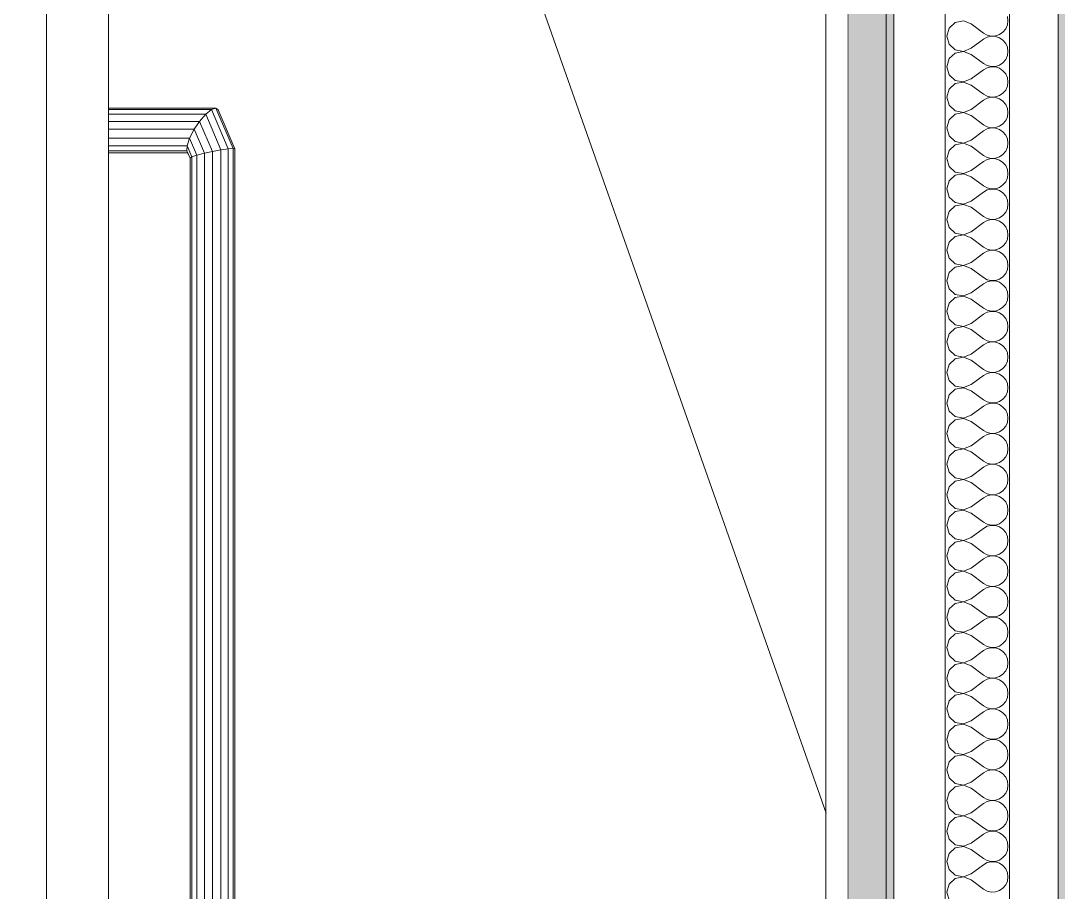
# Model space of a CAD drawing. Header units: millimetres. Extents: x -48147 to 1417267, y -496296 to 18123.
# Drawn here: x 1366197.9 to 1366638.7, y -478116.8 to -477746.8 of the extents above; entities that cross this region are included whole.
import ezdxf

# ---------------------------------------------------------------- set-up
doc = ezdxf.new("R2010")
doc.units = ezdxf.units.MM
doc.header["$MEASUREMENT"] = 0
doc.linetypes.add('Wipeout_Contour', pattern=[1000, 0, -1000])
doc.layers.add('New_A-25-M_Wall_Int', color=7, linetype='Continuous')
doc.layers.add('New_ArchiCAD Doors', color=7, linetype='Continuous')
for name, color, linetype, lineweight in [('New_A-25-M_Wall_Int_Pen_No__1', 7, 'Continuous', 13), ('New_ArchiCAD Doors_Pen_No__3', 7, 'Continuous', 18), ('New_ArchiCAD Doors_Pen_No__93', 8, 'Continuous', 13)]:
    doc.layers.add(name, color=color, linetype=linetype, lineweight=lineweight)
doc.layers.add('New_A-25-M_Wall_Int_Pen_No__107', color=7, linetype='Continuous', lineweight=15, true_color=0xa6a6a6)
doc.layers.add('New_ArchiCAD Doors_Pen_No__63', color=7, linetype='Continuous', lineweight=20, true_color=0x606060)

# ---------------------------------------------------------------- blocks, each defined once
blk = doc.blocks.new('*X65', base_point=(1376122.47, -491272.82))
at = {"layer": 'New_A-25-M_Wall_Int_Pen_No__107', "linetype": 'Continuous'}
for p, q in [((1366594.94, -477747.47), (1366592.32, -477749.86)), ((1366598.43, -477746.81), (1366594.94, -477747.47)), ((1366601.74, -477748.08), (1366598.43, -477746.81)), ((1366601.74, -477748.08), (1366606.93, -477751.97)), ((1366616.35, -477750.19), (1366617.07, -477748.55)), ((1366617.32, -477746.78), (1366617.07, -477745.01)), ((1366617.07, -477748.55), (1366617.32, -477746.78)), ((1366592.32, -477749.86), (1366591.35, -477753.27)), ((1366591.35, -477753.27), (1366592.32, -477756.68)), ((1366606.93, -477751.97), (1366608.5, -477752.84)), ((1366608.5, -477752.84), (1366610.24, -477753.24)), ((1366610.24, -477753.3), (1366608.5, -477753.7)), ((1366610.24, -477753.24), (1366612.03, -477753.16)), ((1366612.03, -477753.38), (1366610.24, -477753.3)), ((1366612.03, -477753.16), (1366613.73, -477752.59)), ((1366613.73, -477752.59), (1366615.2, -477751.57)), ((1366615.2, -477751.57), (1366616.35, -477750.19)), ((1366592.32, -477756.68), (1366594.94, -477759.08)), ((1366601.74, -477758.46), (1366606.93, -477754.57)), ((1366608.5, -477753.7), (1366606.93, -477754.57)), ((1366613.73, -477753.96), (1366612.03, -477753.38)), ((1366615.2, -477754.97), (1366613.73, -477753.96)), ((1366616.35, -477756.35), (1366615.2, -477754.97)), ((1366617.07, -477757.99), (1366616.35, -477756.35)), ((1366594.94, -477760.45), (1366592.32, -477762.84)), ((1366594.94, -477759.08), (1366598.43, -477759.74)), ((1366598.43, -477759.79), (1366594.94, -477760.45)), ((1366598.43, -477759.74), (1366601.74, -477758.46)), ((1366601.74, -477761.06), (1366598.43, -477759.79)), ((1366601.74, -477761.06), (1366606.93, -477764.95)), ((1366616.35, -477763.17), (1366617.07, -477761.54)), ((1366617.32, -477759.76), (1366617.07, -477757.99)), ((1366617.07, -477761.54), (1366617.32, -477759.76)), ((1366592.32, -477762.84), (1366591.35, -477766.25)), ((1366591.35, -477766.25), (1366592.32, -477769.66)), ((1366606.93, -477764.95), (1366608.5, -477765.82)), ((1366608.5, -477765.82), (1366610.24, -477766.23)), ((1366610.24, -477766.28), (1366608.5, -477766.68)), ((1366610.24, -477766.23), (1366612.03, -477766.14)), ((1366612.03, -477766.37), (1366610.24, -477766.28)), ((1366612.03, -477766.14), (1366613.73, -477765.57)), ((1366613.73, -477766.94), (1366612.03, -477766.37)), ((1366613.73, -477765.57), (1366615.2, -477764.55)), ((1366615.2, -477764.55), (1366616.35, -477763.17)), ((1366592.32, -477769.66), (1366594.94, -477772.06)), ((1366601.74, -477771.45), (1366606.93, -477767.55)), ((1366608.5, -477766.68), (1366606.93, -477767.55)), ((1366615.2, -477767.95), (1366613.73, -477766.94)), ((1366616.35, -477769.33), (1366615.2, -477767.95)), ((1366617.07, -477770.97), (1366616.35, -477769.33)), ((1366594.94, -477773.43), (1366592.32, -477775.82)), ((1366594.94, -477772.06), (1366598.43, -477772.72)), ((1366598.43, -477772.77), (1366594.94, -477773.43)), ((1366598.43, -477772.72), (1366601.74, -477771.45)), ((1366601.74, -477774.04), (1366598.43, -477772.77)), ((1366601.74, -477774.04), (1366606.93, -477777.94)), ((1366616.35, -477776.16), (1366617.07, -477774.52)), ((1366617.32, -477772.74), (1366617.07, -477770.97)), ((1366617.07, -477774.52), (1366617.32, -477772.74)), ((1366592.32, -477775.82), (1366591.35, -477779.23)), ((1366591.35, -477779.23), (1366592.32, -477782.65)), ((1366606.93, -477777.94), (1366608.5, -477778.8)), ((1366608.5, -477779.67), (1366606.93, -477780.53)), ((1366608.5, -477778.8), (1366610.24, -477779.21)), ((1366610.24, -477779.26), (1366608.5, -477779.67)), ((1366610.24, -477779.21), (1366612.03, -477779.12)), ((1366612.03, -477779.35), (1366610.24, -477779.26)), ((1366612.03, -477779.12), (1366613.73, -477778.55)), ((1366613.73, -477779.92), (1366612.03, -477779.35)), ((1366613.73, -477778.55), (1366615.2, -477777.53)), ((1366615.2, -477777.53), (1366616.35, -477776.16)), ((1366592.32, -477782.65), (1366594.94, -477785.04)), ((1366601.74, -477784.43), (1366606.93, -477780.53)), ((1366615.2, -477780.93), (1366613.73, -477779.92)), ((1366616.35, -477782.31), (1366615.2, -477780.93)), ((1366617.07, -477783.95), (1366616.35, -477782.31)), ((1366617.32, -477785.72), (1366617.07, -477783.95)), ((1366594.94, -477786.41), (1366592.32, -477788.8)), ((1366594.94, -477785.04), (1366598.43, -477785.7)), ((1366598.43, -477785.75), (1366594.94, -477786.41)), ((1366598.43, -477785.7), (1366601.74, -477784.43)), ((1366601.74, -477787.02), (1366598.43, -477785.75)), ((1366601.74, -477787.02), (1366606.93, -477790.92)), ((1366616.35, -477789.14), (1366617.07, -477787.5)), ((1366617.07, -477787.5), (1366617.32, -477785.72)), ((1366592.32, -477788.8), (1366591.35, -477792.22)), ((1366591.35, -477792.22), (1366592.32, -477795.63)), ((1366606.93, -477790.92), (1366608.5, -477791.78)), ((1366608.5, -477792.65), (1366606.93, -477793.51)), ((1366608.5, -477791.78), (1366610.24, -477792.19)), ((1366610.24, -477792.24), (1366608.5, -477792.65)), ((1366610.24, -477792.19), (1366612.03, -477792.1)), ((1366612.03, -477792.33), (1366610.24, -477792.24)), ((1366612.03, -477792.1), (1366613.73, -477791.53)), ((1366613.73, -477792.9), (1366612.03, -477792.33)), ((1366613.73, -477791.53), (1366615.2, -477790.52)), ((1366615.2, -477793.92), (1366613.73, -477792.9)), ((1366615.2, -477790.52), (1366616.35, -477789.14)), ((1366592.32, -477795.63), (1366594.94, -477798.02)), ((1366601.74, -477797.41), (1366606.93, -477793.51)), ((1366616.35, -477795.29), (1366615.2, -477793.92)), ((1366617.07, -477796.93), (1366616.35, -477795.29)), ((1366617.32, -477798.71), (1366617.07, -477796.93)), ((1366594.94, -477799.39), (1366592.32, -477801.78)), ((1366594.94, -477798.02), (1366598.43, -477798.68)), ((1366598.43, -477798.73), (1366594.94, -477799.39)), ((1366598.43, -477798.68), (1366601.74, -477797.41)), ((1366601.74, -477800), (1366598.43, -477798.73)), ((1366601.74, -477800), (1366606.93, -477803.9)), ((1366616.35, -477802.12), (1366617.07, -477800.48)), ((1366617.07, -477800.48), (1366617.32, -477798.71)), ((1366592.32, -477801.78), (1366591.35, -477805.2)), ((1366591.35, -477805.2), (1366592.32, -477808.61)), ((1366606.93, -477803.9), (1366608.5, -477804.77)), ((1366608.5, -477805.63), (1366606.93, -477806.5)), ((1366608.5, -477804.77), (1366610.24, -477805.17)), ((1366610.24, -477805.22), (1366608.5, -477805.63)), ((1366610.24, -477805.17), (1366612.03, -477805.08)), ((1366612.03, -477805.31), (1366610.24, -477805.22)), ((1366612.03, -477805.08), (1366613.73, -477804.51)), ((1366613.73, -477805.88), (1366612.03, -477805.31)), ((1366613.73, -477804.51), (1366615.2, -477803.5)), ((1366615.2, -477806.9), (1366613.73, -477805.88)), ((1366615.2, -477803.5), (1366616.35, -477802.12)), ((1366592.32, -477808.61), (1366594.94, -477811)), ((1366598.43, -477811.66), (1366601.74, -477810.39)), ((1366601.74, -477810.39), (1366606.93, -477806.5)), ((1366616.35, -477808.28), (1366615.2, -477806.9)), ((1366617.07, -477809.91), (1366616.35, -477808.28)), ((1366617.32, -477811.69), (1366617.07, -477809.91)), ((1366592.32, -477814.77), (1366591.35, -477818.18)), ((1366594.94, -477812.37), (1366592.32, -477814.77)), ((1366594.94, -477811), (1366598.43, -477811.66)), ((1366598.43, -477811.71), (1366594.94, -477812.37)), ((1366601.74, -477812.99), (1366598.43, -477811.71)), ((1366601.74, -477812.99), (1366606.93, -477816.88)), ((1366616.35, -477815.1), (1366617.07, -477813.46)), ((1366617.07, -477813.46), (1366617.32, -477811.69)), ((1366591.35, -477818.18), (1366592.32, -477821.59)), ((1366606.93, -477816.88), (1366608.5, -477817.75)), ((1366608.5, -477818.61), (1366606.93, -477819.48)), ((1366608.5, -477817.75), (1366610.24, -477818.15)), ((1366610.24, -477818.2), (1366608.5, -477818.61)), ((1366610.24, -477818.15), (1366612.03, -477818.07)), ((1366612.03, -477818.29), (1366610.24, -477818.2)), ((1366612.03, -477818.07), (1366613.73, -477817.49)), ((1366613.73, -477818.86), (1366612.03, -477818.29)), ((1366613.73, -477817.49), (1366615.2, -477816.48)), ((1366615.2, -477819.88), (1366613.73, -477818.86)), ((1366615.2, -477816.48), (1366616.35, -477815.1)), ((1366592.32, -477821.59), (1366594.94, -477823.98)), ((1366598.43, -477824.64), (1366601.74, -477823.37)), ((1366601.74, -477823.37), (1366606.93, -477819.48)), ((1366616.35, -477821.26), (1366615.2, -477819.88)), ((1366617.07, -477822.9), (1366616.35, -477821.26)), ((1366617.32, -477824.67), (1366617.07, -477822.9)), ((1366592.32, -477827.75), (1366591.35, -477831.16)), ((1366594.94, -477825.35), (1366592.32, -477827.75)), ((1366594.94, -477823.98), (1366598.43, -477824.64)), ((1366598.43, -477824.7), (1366594.94, -477825.35)), ((1366601.74, -477825.97), (1366598.43, -477824.7)), ((1366601.74, -477825.97), (1366606.93, -477829.86)), ((1366615.2, -477829.46), (1366616.35, -477828.08)), ((1366616.35, -477828.08), (1366617.07, -477826.44)), ((1366617.07, -477826.44), (1366617.32, -477824.67)), ((1366591.35, -477831.16), (1366592.32, -477834.57)), ((1366601.74, -477836.35), (1366606.93, -477832.46)), ((1366606.93, -477829.86), (1366608.5, -477830.73)), ((1366608.5, -477831.59), (1366606.93, -477832.46)), ((1366608.5, -477830.73), (1366610.24, -477831.13)), ((1366610.24, -477831.19), (1366608.5, -477831.59)), ((1366610.24, -477831.13), (1366612.03, -477831.05)), ((1366612.03, -477831.27), (1366610.24, -477831.19)), ((1366612.03, -477831.05), (1366613.73, -477830.47)), ((1366613.73, -477831.85), (1366612.03, -477831.27)), ((1366613.73, -477830.47), (1366615.2, -477829.46)), ((1366615.2, -477832.86), (1366613.73, -477831.85)), ((1366592.32, -477834.57), (1366594.94, -477836.97)), ((1366594.94, -477836.97), (1366598.43, -477837.62)), ((1366598.43, -477837.62), (1366601.74, -477836.35)), ((1366616.35, -477834.24), (1366615.2, -477832.86)), ((1366617.07, -477835.88), (1366616.35, -477834.24)), ((1366617.32, -477837.65), (1366617.07, -477835.88)), ((1366592.32, -477840.73), (1366591.35, -477844.14)), ((1366594.94, -477838.34), (1366592.32, -477840.73)), ((1366598.43, -477837.68), (1366594.94, -477838.34)), ((1366601.74, -477838.95), (1366598.43, -477837.68)), ((1366601.74, -477838.95), (1366606.93, -477842.84)), ((1366615.2, -477842.44), (1366616.35, -477841.06)), ((1366616.35, -477841.06), (1366617.07, -477839.42)), ((1366617.07, -477839.42), (1366617.32, -477837.65)), ((1366591.35, -477844.14), (1366592.32, -477847.55)), ((1366601.74, -477849.33), (1366606.93, -477845.44)), ((1366606.93, -477842.84), (1366608.5, -477843.71)), ((1366608.5, -477844.57), (1366606.93, -477845.44)), ((1366608.5, -477843.71), (1366610.24, -477844.12)), ((1366610.24, -477844.17), (1366608.5, -477844.57)), ((1366610.24, -477844.12), (1366612.03, -477844.03)), ((1366612.03, -477844.25), (1366610.24, -477844.17)), ((1366612.03, -477844.03), (1366613.73, -477843.46)), ((1366613.73, -477844.83), (1366612.03, -477844.25)), ((1366613.73, -477843.46), (1366615.2, -477842.44)), ((1366615.2, -477845.84), (1366613.73, -477844.83)), ((1366616.35, -477847.22), (1366615.2, -477845.84)), ((1366592.32, -477847.55), (1366594.94, -477849.95)), ((1366594.94, -477849.95), (1366598.43, -477850.61)), ((1366598.43, -477850.61), (1366601.74, -477849.33)), ((1366617.07, -477848.86), (1366616.35, -477847.22)), ((1366617.32, -477850.63), (1366617.07, -477848.86)), ((1366592.32, -477853.71), (1366591.35, -477857.12)), ((1366594.94, -477851.32), (1366592.32, -477853.71)), ((1366598.43, -477850.66), (1366594.94, -477851.32)), ((1366601.74, -477851.93), (1366598.43, -477850.66)), ((1366601.74, -477851.93), (1366606.93, -477855.83)), ((1366615.2, -477855.42), (1366616.35, -477854.04)), ((1366616.35, -477854.04), (1366617.07, -477852.41)), ((1366617.07, -477852.41), (1366617.32, -477850.63)), ((1366591.35, -477857.12), (1366592.32, -477860.54)), ((1366601.74, -477862.32), (1366606.93, -477858.42)), ((1366606.93, -477855.83), (1366608.5, -477856.69)), ((1366608.5, -477857.55), (1366606.93, -477858.42)), ((1366608.5, -477856.69), (1366610.24, -477857.1)), ((1366610.24, -477857.15), (1366608.5, -477857.55)), ((1366610.24, -477857.1), (1366612.03, -477857.01)), ((1366612.03, -477857.24), (1366610.24, -477857.15)), ((1366612.03, -477857.01), (1366613.73, -477856.44)), ((1366613.73, -477857.81), (1366612.03, -477857.24)), ((1366613.73, -477856.44), (1366615.2, -477855.42)), ((1366615.2, -477858.82), (1366613.73, -477857.81)), ((1366616.35, -477860.2), (1366615.2, -477858.82)), ((1366592.32, -477860.54), (1366594.94, -477862.93)), ((1366594.94, -477862.93), (1366598.43, -477863.59)), ((1366598.43, -477863.59), (1366601.74, -477862.32)), ((1366617.07, -477861.84), (1366616.35, -477860.2)), ((1366617.32, -477863.61), (1366617.07, -477861.84)), ((1366592.32, -477866.69), (1366591.35, -477870.1)), ((1366594.94, -477864.3), (1366592.32, -477866.69)), ((1366598.43, -477863.64), (1366594.94, -477864.3)), ((1366601.74, -477864.91), (1366598.43, -477863.64)), ((1366601.74, -477864.91), (1366606.93, -477868.81)), ((1366615.2, -477868.41), (1366616.35, -477867.03)), ((1366616.35, -477867.03), (1366617.07, -477865.39)), ((1366617.07, -477865.39), (1366617.32, -477863.61)), ((1366591.35, -477870.1), (1366592.32, -477873.52)), ((1366601.74, -477875.3), (1366606.93, -477871.4)), ((1366606.93, -477868.81), (1366608.5, -477869.67)), ((1366608.5, -477870.54), (1366606.93, -477871.4)), ((1366608.5, -477869.67), (1366610.24, -477870.08)), ((1366610.24, -477870.13), (1366608.5, -477870.54)), ((1366610.24, -477870.08), (1366612.03, -477869.99)), ((1366612.03, -477870.22), (1366610.24, -477870.13)), ((1366612.03, -477869.99), (1366613.73, -477869.42)), ((1366613.73, -477870.79), (1366612.03, -477870.22)), ((1366613.73, -477869.42), (1366615.2, -477868.41)), ((1366615.2, -477871.8), (1366613.73, -477870.79)), ((1366616.35, -477873.18), (1366615.2, -477871.8)), ((1366592.32, -477873.52), (1366594.94, -477875.91)), ((1366594.94, -477875.91), (1366598.43, -477876.57)), ((1366598.43, -477876.62), (1366594.94, -477877.28)), ((1366598.43, -477876.57), (1366601.74, -477875.3)), ((1366601.74, -477877.89), (1366598.43, -477876.62)), ((1366617.07, -477874.82), (1366616.35, -477873.18)), ((1366617.32, -477876.6), (1366617.07, -477874.82)), ((1366617.07, -477878.37), (1366617.32, -477876.6)), ((1366592.32, -477879.67), (1366591.35, -477883.09)), ((1366594.94, -477877.28), (1366592.32, -477879.67)), ((1366601.74, -477877.89), (1366606.93, -477881.79)), ((1366615.2, -477881.39), (1366616.35, -477880.01)), ((1366616.35, -477880.01), (1366617.07, -477878.37)), ((1366591.35, -477883.09), (1366592.32, -477886.5)), ((1366601.74, -477888.28), (1366606.93, -477884.38)), ((1366606.93, -477881.79), (1366608.5, -477882.65)), ((1366608.5, -477883.52), (1366606.93, -477884.38)), ((1366608.5, -477882.65), (1366610.24, -477883.06)), ((1366610.24, -477883.11), (1366608.5, -477883.52)), ((1366610.24, -477883.06), (1366612.03, -477882.97)), ((1366612.03, -477883.2), (1366610.24, -477883.11)), ((1366612.03, -477882.97), (1366613.73, -477882.4)), ((1366613.73, -477883.77), (1366612.03, -477883.2)), ((1366613.73, -477882.4), (1366615.2, -477881.39)), ((1366615.2, -477884.79), (1366613.73, -477883.77)), ((1366616.35, -477886.16), (1366615.2, -477884.79)), ((1366592.32, -477886.5), (1366594.94, -477888.89)), ((1366594.94, -477888.89), (1366598.43, -477889.55)), ((1366598.43, -477889.6), (1366594.94, -477890.26)), ((1366598.43, -477889.55), (1366601.74, -477888.28)), ((1366601.74, -477890.88), (1366598.43, -477889.6)), ((1366617.07, -477887.8), (1366616.35, -477886.16)), ((1366617.32, -477889.58), (1366617.07, -477887.8)), ((1366617.07, -477891.35), (1366617.32, -477889.58)), ((1366592.32, -477892.66), (1366591.35, -477896.07)), ((1366594.94, -477890.26), (1366592.32, -477892.66)), ((1366601.74, -477890.88), (1366606.93, -477894.77)), ((1366615.2, -477894.37), (1366616.35, -477892.99)), ((1366616.35, -477892.99), (1366617.07, -477891.35)), ((1366591.35, -477896.07), (1366592.32, -477899.48)), ((1366601.74, -477901.26), (1366606.93, -477897.37)), ((1366606.93, -477894.77), (1366608.5, -477895.64)), ((1366608.5, -477896.5), (1366606.93, -477897.37)), ((1366608.5, -477895.64), (1366610.24, -477896.04)), ((1366610.24, -477896.09), (1366608.5, -477896.5)), ((1366610.24, -477896.04), (1366612.03, -477895.95)), ((1366612.03, -477896.18), (1366610.24, -477896.09)), ((1366612.03, -477895.95), (1366613.73, -477895.38)), ((1366613.73, -477896.75), (1366612.03, -477896.18)), ((1366613.73, -477895.38), (1366615.2, -477894.37)), ((1366615.2, -477897.77), (1366613.73, -477896.75)), ((1366616.35, -477899.15), (1366615.2, -477897.77)), ((1366592.32, -477899.48), (1366594.94, -477901.87)), ((1366594.94, -477901.87), (1366598.43, -477902.53)), ((1366598.43, -477902.58), (1366594.94, -477903.24)), ((1366598.43, -477902.53), (1366601.74, -477901.26)), ((1366601.74, -477903.86), (1366598.43, -477902.58)), ((1366617.07, -477900.78), (1366616.35, -477899.15)), ((1366617.32, -477902.56), (1366617.07, -477900.78)), ((1366617.07, -477904.33), (1366617.32, -477902.56)), ((1366592.32, -477905.64), (1366591.35, -477909.05)), ((1366594.94, -477903.24), (1366592.32, -477905.64)), ((1366601.74, -477903.86), (1366606.93, -477907.75)), ((1366613.73, -477908.36), (1366615.2, -477907.35)), ((1366615.2, -477907.35), (1366616.35, -477905.97)), ((1366616.35, -477905.97), (1366617.07, -477904.33)), ((1366591.35, -477909.05), (1366592.32, -477912.46)), ((1366601.74, -477914.24), (1366606.93, -477910.35)), ((1366606.93, -477907.75), (1366608.5, -477908.62)), ((1366608.5, -477909.48), (1366606.93, -477910.35)), ((1366608.5, -477908.62), (1366610.24, -477909.02)), ((1366610.24, -477909.08), (1366608.5, -477909.48)), ((1366610.24, -477909.02), (1366612.03, -477908.94)), ((1366612.03, -477909.16), (1366610.24, -477909.08)), ((1366612.03, -477908.94), (1366613.73, -477908.36)), ((1366613.73, -477909.73), (1366612.03, -477909.16)), ((1366615.2, -477910.75), (1366613.73, -477909.73)), ((1366616.35, -477912.13), (1366615.2, -477910.75)), ((1366592.32, -477912.46), (1366594.94, -477914.85)), ((1366594.94, -477916.23), (1366592.32, -477918.62)), ((1366594.94, -477914.85), (1366598.43, -477915.51)), ((1366598.43, -477915.57), (1366594.94, -477916.23)), ((1366598.43, -477915.51), (1366601.74, -477914.24)), ((1366601.74, -477916.84), (1366598.43, -477915.57)), ((1366617.07, -477913.77), (1366616.35, -477912.13)), ((1366617.32, -477915.54), (1366617.07, -477913.77)), ((1366617.07, -477917.31), (1366617.32, -477915.54)), ((1366592.32, -477918.62), (1366591.35, -477922.03)), ((1366601.74, -477916.84), (1366606.93, -477920.73)), ((1366606.93, -477920.73), (1366608.5, -477921.6)), ((1366613.73, -477921.35), (1366615.2, -477920.33)), ((1366615.2, -477920.33), (1366616.35, -477918.95)), ((1366616.35, -477918.95), (1366617.07, -477917.31)), ((1366591.35, -477922.03), (1366592.32, -477925.44)), ((1366601.74, -477927.22), (1366606.93, -477923.33)), ((1366608.5, -477922.46), (1366606.93, -477923.33)), ((1366608.5, -477921.6), (1366610.24, -477922)), ((1366610.24, -477922.06), (1366608.5, -477922.46)), ((1366610.24, -477922), (1366612.03, -477921.92)), ((1366612.03, -477922.14), (1366610.24, -477922.06)), ((1366612.03, -477921.92), (1366613.73, -477921.35)), ((1366613.73, -477922.72), (1366612.03, -477922.14)), ((1366615.2, -477923.73), (1366613.73, -477922.72)), ((1366616.35, -477925.11), (1366615.2, -477923.73)), ((1366617.07, -477926.75), (1366616.35, -477925.11)), ((1366592.32, -477925.44), (1366594.94, -477927.84)), ((1366594.94, -477929.21), (1366592.32, -477931.6)), ((1366594.94, -477927.84), (1366598.43, -477928.5)), ((1366598.43, -477928.55), (1366594.94, -477929.21)), ((1366598.43, -477928.5), (1366601.74, -477927.22)), ((1366601.74, -477929.82), (1366598.43, -477928.55)), ((1366617.32, -477928.52), (1366617.07, -477926.75)), ((1366617.07, -477930.3), (1366617.32, -477928.52)), ((1366592.32, -477931.6), (1366591.35, -477935.01)), ((1366601.74, -477929.82), (1366606.93, -477933.71)), ((1366606.93, -477933.71), (1366608.5, -477934.58)), ((1366613.73, -477934.33), (1366615.2, -477933.31)), ((1366615.2, -477933.31), (1366616.35, -477931.93)), ((1366616.35, -477931.93), (1366617.07, -477930.3)), ((1366591.35, -477935.01), (1366592.32, -477938.42)), ((1366601.74, -477940.2), (1366606.93, -477936.31)), ((1366608.5, -477935.44), (1366606.93, -477936.31)), ((1366608.5, -477934.58), (1366610.24, -477934.99)), ((1366610.24, -477935.04), (1366608.5, -477935.44)), ((1366610.24, -477934.99), (1366612.03, -477934.9)), ((1366612.03, -477935.13), (1366610.24, -477935.04)), ((1366612.03, -477934.9), (1366613.73, -477934.33)), ((1366613.73, -477935.7), (1366612.03, -477935.13)), ((1366615.2, -477936.71), (1366613.73, -477935.7)), ((1366616.35, -477938.09), (1366615.2, -477936.71)), ((1366617.07, -477939.73), (1366616.35, -477938.09)), ((1366592.32, -477938.42), (1366594.94, -477940.82)), ((1366594.94, -477942.19), (1366592.32, -477944.58)), ((1366594.94, -477940.82), (1366598.43, -477941.48)), ((1366598.43, -477941.53), (1366594.94, -477942.19)), ((1366598.43, -477941.48), (1366601.74, -477940.2)), ((1366601.74, -477942.8), (1366598.43, -477941.53)), ((1366601.74, -477942.8), (1366606.93, -477946.7)), ((1366617.32, -477941.5), (1366617.07, -477939.73)), ((1366617.07, -477943.28), (1366617.32, -477941.5)), ((1366592.32, -477944.58), (1366591.35, -477947.99)), ((1366606.93, -477946.7), (1366608.5, -477947.56)), ((1366613.73, -477947.31), (1366615.2, -477946.29)), ((1366615.2, -477946.29), (1366616.35, -477944.92)), ((1366616.35, -477944.92), (1366617.07, -477943.28)), ((1366591.35, -477947.99), (1366592.32, -477951.41)), ((1366592.32, -477951.41), (1366594.94, -477953.8)), ((1366601.74, -477953.19), (1366606.93, -477949.29)), ((1366608.5, -477948.43), (1366606.93, -477949.29)), ((1366608.5, -477947.56), (1366610.24, -477947.97)), ((1366610.24, -477948.02), (1366608.5, -477948.43)), ((1366610.24, -477947.97), (1366612.03, -477947.88)), ((1366612.03, -477948.11), (1366610.24, -477948.02)), ((1366612.03, -477947.88), (1366613.73, -477947.31)), ((1366613.73, -477948.68), (1366612.03, -477948.11)), ((1366615.2, -477949.69), (1366613.73, -477948.68)), ((1366616.35, -477951.07), (1366615.2, -477949.69)), ((1366617.07, -477952.71), (1366616.35, -477951.07)), ((1366594.94, -477955.17), (1366592.32, -477957.56)), ((1366594.94, -477953.8), (1366598.43, -477954.46)), ((1366598.43, -477954.51), (1366594.94, -477955.17)), ((1366598.43, -477954.46), (1366601.74, -477953.19)), ((1366601.74, -477955.78), (1366598.43, -477954.51)), ((1366601.74, -477955.78), (1366606.93, -477959.68)), ((1366617.32, -477954.48), (1366617.07, -477952.71)), ((1366617.07, -477956.26), (1366617.32, -477954.48)), ((1366592.32, -477957.56), (1366591.35, -477960.98)), ((1366606.93, -477959.68), (1366608.5, -477960.54)), ((1366612.03, -477960.86), (1366613.73, -477960.29)), ((1366613.73, -477960.29), (1366615.2, -477959.28)), ((1366615.2, -477959.28), (1366616.35, -477957.9)), ((1366616.35, -477957.9), (1366617.07, -477956.26)), ((1366591.35, -477960.98), (1366592.32, -477964.39)), ((1366592.32, -477964.39), (1366594.94, -477966.78)), ((1366601.74, -477966.17), (1366606.93, -477962.27)), ((1366608.5, -477961.41), (1366606.93, -477962.27)), ((1366608.5, -477960.54), (1366610.24, -477960.95)), ((1366610.24, -477961), (1366608.5, -477961.41)), ((1366610.24, -477960.95), (1366612.03, -477960.86)), ((1366612.03, -477961.09), (1366610.24, -477961)), ((1366613.73, -477961.66), (1366612.03, -477961.09)), ((1366615.2, -477962.67), (1366613.73, -477961.66)), ((1366616.35, -477964.05), (1366615.2, -477962.67)), ((1366617.07, -477965.69), (1366616.35, -477964.05)), ((1366594.94, -477968.15), (1366592.32, -477970.54)), ((1366594.94, -477966.78), (1366598.43, -477967.44)), ((1366598.43, -477967.49), (1366594.94, -477968.15)), ((1366598.43, -477967.44), (1366601.74, -477966.17)), ((1366601.74, -477968.76), (1366598.43, -477967.49)), ((1366601.74, -477968.76), (1366606.93, -477972.66)), ((1366616.35, -477970.88), (1366617.07, -477969.24)), ((1366617.32, -477967.47), (1366617.07, -477965.69)), ((1366617.07, -477969.24), (1366617.32, -477967.47)), ((1366592.32, -477970.54), (1366591.35, -477973.96)), ((1366606.93, -477972.66), (1366608.5, -477973.53)), ((1366608.5, -477973.53), (1366610.24, -477973.93)), ((1366612.03, -477973.84), (1366613.73, -477973.27)), ((1366613.73, -477973.27), (1366615.2, -477972.26)), ((1366615.2, -477972.26), (1366616.35, -477970.88)), ((1366591.35, -477973.96), (1366592.32, -477977.37)), ((1366592.32, -477977.37), (1366594.94, -477979.76)), ((1366601.74, -477979.15), (1366606.93, -477975.26)), ((1366608.5, -477974.39), (1366606.93, -477975.26)), ((1366610.24, -477973.98), (1366608.5, -477974.39)), ((1366610.24, -477973.93), (1366612.03, -477973.84)), ((1366612.03, -477974.07), (1366610.24, -477973.98)), ((1366613.73, -477974.64), (1366612.03, -477974.07)), ((1366615.2, -477975.66), (1366613.73, -477974.64)), ((1366616.35, -477977.04), (1366615.2, -477975.66)), ((1366617.07, -477978.67), (1366616.35, -477977.04)), ((1366594.94, -477981.13), (1366592.32, -477983.53)), ((1366594.94, -477979.76), (1366598.43, -477980.42)), ((1366598.43, -477980.47), (1366594.94, -477981.13)), ((1366598.43, -477980.42), (1366601.74, -477979.15)), ((1366601.74, -477981.75), (1366598.43, -477980.47)), ((1366601.74, -477981.75), (1366606.93, -477985.64)), ((1366616.35, -477983.86), (1366617.07, -477982.22)), ((1366617.32, -477980.45), (1366617.07, -477978.67)), ((1366617.07, -477982.22), (1366617.32, -477980.45)), ((1366592.32, -477983.53), (1366591.35, -477986.94)), ((1366606.93, -477985.64), (1366608.5, -477986.51)), ((1366608.5, -477986.51), (1366610.24, -477986.91)), ((1366610.24, -477986.91), (1366612.03, -477986.83)), ((1366612.03, -477986.83), (1366613.73, -477986.25)), ((1366613.73, -477986.25), (1366615.2, -477985.24)), ((1366615.2, -477985.24), (1366616.35, -477983.86)), ((1366591.35, -477986.94), (1366592.32, -477990.35)), ((1366592.32, -477990.35), (1366594.94, -477992.74)), ((1366601.74, -477992.13), (1366606.93, -477988.24)), ((1366608.5, -477987.37), (1366606.93, -477988.24)), ((1366610.24, -477986.96), (1366608.5, -477987.37)), ((1366612.03, -477987.05), (1366610.24, -477986.96)), ((1366613.73, -477987.62), (1366612.03, -477987.05)), ((1366615.2, -477988.64), (1366613.73, -477987.62)), ((1366616.35, -477990.02), (1366615.2, -477988.64)), ((1366617.07, -477991.66), (1366616.35, -477990.02)), ((1366594.94, -477994.11), (1366592.32, -477996.51)), ((1366594.94, -477992.74), (1366598.43, -477993.4)), ((1366598.43, -477993.46), (1366594.94, -477994.11)), ((1366598.43, -477993.4), (1366601.74, -477992.13)), ((1366601.74, -477994.73), (1366598.43, -477993.46)), ((1366601.74, -477994.73), (1366606.93, -477998.62)), ((1366616.35, -477996.84), (1366617.07, -477995.2)), ((1366617.32, -477993.43), (1366617.07, -477991.66)), ((1366617.07, -477995.2), (1366617.32, -477993.43)), ((1366592.32, -477996.51), (1366591.35, -477999.92)), ((1366591.35, -477999.92), (1366592.32, -478003.33)), ((1366606.93, -477998.62), (1366608.5, -477999.49)), ((1366608.5, -477999.49), (1366610.24, -477999.89)), ((1366610.24, -477999.95), (1366608.5, -478000.35)), ((1366610.24, -477999.89), (1366612.03, -477999.81)), ((1366612.03, -478000.03), (1366610.24, -477999.95)), ((1366612.03, -477999.81), (1366613.73, -477999.23)), ((1366613.73, -478000.61), (1366612.03, -478000.03)), ((1366613.73, -477999.23), (1366615.2, -477998.22)), ((1366615.2, -477998.22), (1366616.35, -477996.84)), ((1366592.32, -478003.33), (1366594.94, -478005.73)), ((1366601.74, -478005.11), (1366606.93, -478001.22)), ((1366608.5, -478000.35), (1366606.93, -478001.22)), ((1366615.2, -478001.62), (1366613.73, -478000.61)), ((1366616.35, -478003), (1366615.2, -478001.62)), ((1366617.07, -478004.64), (1366616.35, -478003)), ((1366594.94, -478007.1), (1366592.32, -478009.49)), ((1366594.94, -478005.73), (1366598.43, -478006.38)), ((1366598.43, -478006.44), (1366594.94, -478007.1)), ((1366598.43, -478006.38), (1366601.74, -478005.11)), ((1366601.74, -478007.71), (1366598.43, -478006.44)), ((1366601.74, -478007.71), (1366606.93, -478011.6)), ((1366616.35, -478009.82), (1366617.07, -478008.18)), ((1366617.32, -478006.41), (1366617.07, -478004.64)), ((1366617.07, -478008.18), (1366617.32, -478006.41)), ((1366592.32, -478009.49), (1366591.35, -478012.9)), ((1366591.35, -478012.9), (1366592.32, -478016.31)), ((1366606.93, -478011.6), (1366608.5, -478012.47)), ((1366608.5, -478013.33), (1366606.93, -478014.2)), ((1366608.5, -478012.47), (1366610.24, -478012.88)), ((1366610.24, -478012.93), (1366608.5, -478013.33)), ((1366610.24, -478012.88), (1366612.03, -478012.79)), ((1366612.03, -478013.01), (1366610.24, -478012.93)), ((1366612.03, -478012.79), (1366613.73, -478012.22)), ((1366613.73, -478013.59), (1366612.03, -478013.01)), ((1366613.73, -478012.22), (1366615.2, -478011.2)), ((1366615.2, -478011.2), (1366616.35, -478009.82)), ((1366592.32, -478016.31), (1366594.94, -478018.71)), ((1366601.74, -478018.09), (1366606.93, -478014.2)), ((1366615.2, -478014.6), (1366613.73, -478013.59)), ((1366616.35, -478015.98), (1366615.2, -478014.6)), ((1366617.07, -478017.62), (1366616.35, -478015.98)), ((1366617.32, -478019.39), (1366617.07, -478017.62)), ((1366594.94, -478020.08), (1366592.32, -478022.47)), ((1366594.94, -478018.71), (1366598.43, -478019.37)), ((1366598.43, -478019.42), (1366594.94, -478020.08)), ((1366598.43, -478019.37), (1366601.74, -478018.09)), ((1366601.74, -478020.69), (1366598.43, -478019.42)), ((1366601.74, -478020.69), (1366606.93, -478024.58)), ((1366616.35, -478022.8), (1366617.07, -478021.17)), ((1366617.07, -478021.17), (1366617.32, -478019.39)), ((1366592.32, -478022.47), (1366591.35, -478025.88)), ((1366591.35, -478025.88), (1366592.32, -478029.3)), ((1366606.93, -478024.58), (1366608.5, -478025.45)), ((1366608.5, -478026.31), (1366606.93, -478027.18)), ((1366608.5, -478025.45), (1366610.24, -478025.86)), ((1366610.24, -478025.91), (1366608.5, -478026.31)), ((1366610.24, -478025.86), (1366612.03, -478025.77)), ((1366612.03, -478026), (1366610.24, -478025.91)), ((1366612.03, -478025.77), (1366613.73, -478025.2)), ((1366613.73, -478026.57), (1366612.03, -478026)), ((1366613.73, -478025.2), (1366615.2, -478024.18)), ((1366615.2, -478024.18), (1366616.35, -478022.8)), ((1366592.32, -478029.3), (1366594.94, -478031.69)), ((1366601.74, -478031.08), (1366606.93, -478027.18)), ((1366615.2, -478027.58), (1366613.73, -478026.57)), ((1366616.35, -478028.96), (1366615.2, -478027.58)), ((1366617.07, -478030.6), (1366616.35, -478028.96)), ((1366617.32, -478032.37), (1366617.07, -478030.6)), ((1366594.94, -478033.06), (1366592.32, -478035.45)), ((1366594.94, -478031.69), (1366598.43, -478032.35)), ((1366598.43, -478032.4), (1366594.94, -478033.06)), ((1366598.43, -478032.35), (1366601.74, -478031.08)), ((1366601.74, -478033.67), (1366598.43, -478032.4)), ((1366601.74, -478033.67), (1366606.93, -478037.57)), ((1366616.35, -478035.79), (1366617.07, -478034.15)), ((1366617.07, -478034.15), (1366617.32, -478032.37)), ((1366592.32, -478035.45), (1366591.35, -478038.86)), ((1366591.35, -478038.86), (1366592.32, -478042.28)), ((1366606.93, -478037.57), (1366608.5, -478038.43)), ((1366608.5, -478039.3), (1366606.93, -478040.16)), ((1366608.5, -478038.43), (1366610.24, -478038.84)), ((1366610.24, -478038.89), (1366608.5, -478039.3)), ((1366610.24, -478038.84), (1366612.03, -478038.75)), ((1366612.03, -478038.98), (1366610.24, -478038.89)), ((1366612.03, -478038.75), (1366613.73, -478038.18)), ((1366613.73, -478039.55), (1366612.03, -478038.98)), ((1366613.73, -478038.18), (1366615.2, -478037.17)), ((1366615.2, -478040.56), (1366613.73, -478039.55)), ((1366615.2, -478037.17), (1366616.35, -478035.79)), ((1366592.32, -478042.28), (1366594.94, -478044.67)), ((1366598.43, -478045.33), (1366601.74, -478044.06)), ((1366601.74, -478044.06), (1366606.93, -478040.16)), ((1366616.35, -478041.94), (1366615.2, -478040.56)), ((1366617.07, -478043.58), (1366616.35, -478041.94)), ((1366617.32, -478045.36), (1366617.07, -478043.58)), ((1366592.32, -478048.43), (1366591.35, -478051.85)), ((1366594.94, -478046.04), (1366592.32, -478048.43)), ((1366594.94, -478044.67), (1366598.43, -478045.33)), ((1366598.43, -478045.38), (1366594.94, -478046.04)), ((1366601.74, -478046.65), (1366598.43, -478045.38)), ((1366601.74, -478046.65), (1366606.93, -478050.55)), ((1366616.35, -478048.77), (1366617.07, -478047.13)), ((1366617.07, -478047.13), (1366617.32, -478045.36)), ((1366591.35, -478051.85), (1366592.32, -478055.26)), ((1366606.93, -478050.55), (1366608.5, -478051.41)), ((1366608.5, -478052.28), (1366606.93, -478053.14)), ((1366608.5, -478051.41), (1366610.24, -478051.82)), ((1366610.24, -478051.87), (1366608.5, -478052.28)), ((1366610.24, -478051.82), (1366612.03, -478051.73)), ((1366612.03, -478051.96), (1366610.24, -478051.87)), ((1366612.03, -478051.73), (1366613.73, -478051.16)), ((1366613.73, -478052.53), (1366612.03, -478051.96)), ((1366613.73, -478051.16), (1366615.2, -478050.15)), ((1366615.2, -478053.55), (1366613.73, -478052.53)), ((1366615.2, -478050.15), (1366616.35, -478048.77)), ((1366592.32, -478055.26), (1366594.94, -478057.65)), ((1366598.43, -478058.31), (1366601.74, -478057.04)), ((1366601.74, -478057.04), (1366606.93, -478053.14)), ((1366616.35, -478054.92), (1366615.2, -478053.55)), ((1366617.07, -478056.56), (1366616.35, -478054.92)), ((1366617.32, -478058.34), (1366617.07, -478056.56)), ((1366592.32, -478061.42), (1366591.35, -478064.83)), ((1366594.94, -478059.02), (1366592.32, -478061.42)), ((1366594.94, -478057.65), (1366598.43, -478058.31)), ((1366598.43, -478058.36), (1366594.94, -478059.02)), ((1366601.74, -478059.64), (1366598.43, -478058.36)), ((1366601.74, -478059.64), (1366606.93, -478063.53)), ((1366615.2, -478063.13), (1366616.35, -478061.75)), ((1366616.35, -478061.75), (1366617.07, -478060.11)), ((1366617.07, -478060.11), (1366617.32, -478058.34)), ((1366591.35, -478064.83), (1366592.32, -478068.24)), ((1366601.74, -478070.02), (1366606.93, -478066.13)), ((1366606.93, -478063.53), (1366608.5, -478064.4)), ((1366608.5, -478065.26), (1366606.93, -478066.13)), ((1366608.5, -478064.4), (1366610.24, -478064.8)), ((1366610.24, -478064.85), (1366608.5, -478065.26)), ((1366610.24, -478064.8), (1366612.03, -478064.71)), ((1366612.03, -478064.94), (1366610.24, -478064.85)), ((1366612.03, -478064.71), (1366613.73, -478064.14)), ((1366613.73, -478065.51), (1366612.03, -478064.94)), ((1366613.73, -478064.14), (1366615.2, -478063.13)), ((1366615.2, -478066.53), (1366613.73, -478065.51)), ((1366592.32, -478068.24), (1366594.94, -478070.63)), ((1366594.94, -478070.63), (1366598.43, -478071.29)), ((1366598.43, -478071.29), (1366601.74, -478070.02)), ((1366616.35, -478067.91), (1366615.2, -478066.53)), ((1366617.07, -478069.54), (1366616.35, -478067.91)), ((1366617.32, -478071.32), (1366617.07, -478069.54)), ((1366592.32, -478074.4), (1366591.35, -478077.81)), ((1366594.94, -478072), (1366592.32, -478074.4)), ((1366598.43, -478071.34), (1366594.94, -478072)), ((1366601.74, -478072.62), (1366598.43, -478071.34)), ((1366601.74, -478072.62), (1366606.93, -478076.51)), ((1366615.2, -478076.11), (1366616.35, -478074.73)), ((1366616.35, -478074.73), (1366617.07, -478073.09)), ((1366617.07, -478073.09), (1366617.32, -478071.32)), ((1366591.35, -478077.81), (1366592.32, -478081.22)), ((1366601.74, -478083), (1366606.93, -478079.11)), ((1366606.93, -478076.51), (1366608.5, -478077.38)), ((1366608.5, -478078.24), (1366606.93, -478079.11)), ((1366608.5, -478077.38), (1366610.24, -478077.78)), ((1366610.24, -478077.84), (1366608.5, -478078.24)), ((1366610.24, -478077.78), (1366612.03, -478077.7)), ((1366612.03, -478077.92), (1366610.24, -478077.84)), ((1366612.03, -478077.7), (1366613.73, -478077.12)), ((1366613.73, -478078.49), (1366612.03, -478077.92)), ((1366613.73, -478077.12), (1366615.2, -478076.11)), ((1366615.2, -478079.51), (1366613.73, -478078.49)), ((1366592.32, -478081.22), (1366594.94, -478083.61)), ((1366594.94, -478083.61), (1366598.43, -478084.27)), ((1366598.43, -478084.27), (1366601.74, -478083)), ((1366616.35, -478080.89), (1366615.2, -478079.51)), ((1366617.07, -478082.53), (1366616.35, -478080.89)), ((1366617.32, -478084.3), (1366617.07, -478082.53)), ((1366592.32, -478087.38), (1366591.35, -478090.79)), ((1366594.94, -478084.99), (1366592.32, -478087.38)), ((1366598.43, -478084.33), (1366594.94, -478084.99)), ((1366601.74, -478085.6), (1366598.43, -478084.33)), ((1366601.74, -478085.6), (1366606.93, -478089.49)), ((1366615.2, -478089.09), (1366616.35, -478087.71)), ((1366616.35, -478087.71), (1366617.07, -478086.07)), ((1366617.07, -478086.07), (1366617.32, -478084.3)), ((1366591.35, -478090.79), (1366592.32, -478094.2)), ((1366601.74, -478095.98), (1366606.93, -478092.09)), ((1366606.93, -478089.49), (1366608.5, -478090.36)), ((1366608.5, -478091.22), (1366606.93, -478092.09)), ((1366608.5, -478090.36), (1366610.24, -478090.76)), ((1366610.24, -478090.82), (1366608.5, -478091.22)), ((1366610.24, -478090.76), (1366612.03, -478090.68)), ((1366612.03, -478090.9), (1366610.24, -478090.82)), ((1366612.03, -478090.68), (1366613.73, -478090.11)), ((1366613.73, -478091.48), (1366612.03, -478090.9)), ((1366613.73, -478090.11), (1366615.2, -478089.09)), ((1366615.2, -478092.49), (1366613.73, -478091.48)), ((1366616.35, -478093.87), (1366615.2, -478092.49)), ((1366592.32, -478094.2), (1366594.94, -478096.6)), ((1366594.94, -478096.6), (1366598.43, -478097.26)), ((1366598.43, -478097.26), (1366601.74, -478095.98)), ((1366617.07, -478095.51), (1366616.35, -478093.87)), ((1366617.32, -478097.28), (1366617.07, -478095.51)), ((1366592.32, -478100.36), (1366591.35, -478103.77)), ((1366594.94, -478097.97), (1366592.32, -478100.36)), ((1366598.43, -478097.31), (1366594.94, -478097.97)), ((1366601.74, -478098.58), (1366598.43, -478097.31)), ((1366601.74, -478098.58), (1366606.93, -478102.47)), ((1366615.2, -478102.07), (1366616.35, -478100.69)), ((1366616.35, -478100.69), (1366617.07, -478099.06)), ((1366617.07, -478099.06), (1366617.32, -478097.28)), ((1366591.35, -478103.77), (1366592.32, -478107.18)), ((1366601.74, -478108.96), (1366606.93, -478105.07)), ((1366606.93, -478102.47), (1366608.5, -478103.34)), ((1366608.5, -478104.2), (1366606.93, -478105.07)), ((1366608.5, -478103.34), (1366610.24, -478103.75)), ((1366610.24, -478103.8), (1366608.5, -478104.2)), ((1366610.24, -478103.75), (1366612.03, -478103.66)), ((1366612.03, -478103.89), (1366610.24, -478103.8)), ((1366612.03, -478103.66), (1366613.73, -478103.09)), ((1366613.73, -478104.46), (1366612.03, -478103.89)), ((1366613.73, -478103.09), (1366615.2, -478102.07)), ((1366615.2, -478105.47), (1366613.73, -478104.46)), ((1366616.35, -478106.85), (1366615.2, -478105.47)), ((1366592.32, -478107.18), (1366594.94, -478109.58)), ((1366594.94, -478109.58), (1366598.43, -478110.24)), ((1366598.43, -478110.29), (1366594.94, -478110.95)), ((1366598.43, -478110.24), (1366601.74, -478108.96)), ((1366601.74, -478111.56), (1366598.43, -478110.29)), ((1366617.07, -478108.49), (1366616.35, -478106.85)), ((1366617.32, -478110.26), (1366617.07, -478108.49)), ((1366617.07, -478112.04), (1366617.32, -478110.26)), ((1366592.32, -478113.34), (1366591.35, -478116.75)), ((1366594.94, -478110.95), (1366592.32, -478113.34)), ((1366601.74, -478111.56), (1366606.93, -478115.46)), ((1366615.2, -478115.05), (1366616.35, -478113.68)), ((1366616.35, -478113.68), (1366617.07, -478112.04)), ((1366591.35, -478116.75), (1366592.32, -478120.17)), ((1366606.93, -478115.46), (1366608.5, -478116.32)), ((1366608.5, -478116.32), (1366610.24, -478116.73)), ((1366610.24, -478116.73), (1366612.03, -478116.64)), ((1366612.03, -478116.64), (1366613.73, -478116.07)), ((1366613.73, -478116.07), (1366615.2, -478115.05))]:
    blk.add_line(p, q, dxfattribs=at)
blk = doc.blocks.new('Section Elem_42_2', base_point=(1376122.47, -491272.82))
at = {"layer": 'New_A-25-M_Wall_Int_Pen_No__107', "linetype": 'Continuous'}
blk.add_hatch(color=256, dxfattribs=at).paths.add_polyline_path([(1366549.27, -479122.82), (1366565.62, -479122.82), (1366565.62, -475339.25), (1366549.27, -475339.25)])
at = {"layer": 'New_A-25-M_Wall_Int_Pen_No__107', "linetype": 'Continuous', "lineweight": 0, "true_color": 0x535353}
blk.add_hatch(color=251, dxfattribs=at).paths.add_polyline_path([(1366565.62, -479122.82), (1366568.89, -479122.82), (1366568.89, -475339.25), (1366565.62, -475339.25)])
at = {"layer": 'New_A-25-M_Wall_Int_Pen_No__1', "linetype": 'Continuous'}
for p, q in [((1366549.27, -475339.25), (1366549.27, -479122.82)), ((1366565.62, -475339.25), (1366565.62, -479122.82))]:
    blk.add_line(p, q, dxfattribs=at)
at = {"color": 254, "linetype": 'Wipeout_Contour', "lineweight": 0, "ltscale": 5790050.777676596}
blk.add_wipeout([(1366568.89, -479122.82), (1366590.7, -479122.82), (1366590.7, -475339.25), (1366568.89, -475339.25)], dxfattribs=at).dxf.layer = 'New_A-25-M_Wall_Int'
at = {"layer": 'New_A-25-M_Wall_Int_Pen_No__1', "linetype": 'Continuous'}
blk.add_line((1366568.89, -475339.25), (1366568.89, -479122.82), dxfattribs=at)
at = {"color": 254, "linetype": 'Wipeout_Contour', "lineweight": 0, "ltscale": 5790143.430935812}
blk.add_wipeout([(1366590.7, -479122.82), (1366617.96, -479122.82), (1366617.96, -475339.25), (1366590.7, -475339.25)], dxfattribs=at).dxf.layer = 'New_A-25-M_Wall_Int'
at = {"layer": 'New_A-25-M_Wall_Int_Pen_No__1', "linetype": 'Continuous'}
blk.add_line((1366590.7, -475339.25), (1366590.7, -479122.82), dxfattribs=at)
at = {"layer": 'New_A-25-M_Wall_Int'}
blk.add_blockref('*X65', (1376122.47, -491272.82), dxfattribs=at)
at = {"color": 254, "linetype": 'Wipeout_Contour', "lineweight": 0, "ltscale": 5790234.025384374}
blk.add_wipeout([(1366617.96, -479122.82), (1366638.68, -479122.82), (1366638.68, -475339.25), (1366617.96, -475339.25)], dxfattribs=at).dxf.layer = 'New_A-25-M_Wall_Int'
at = {"layer": 'New_A-25-M_Wall_Int_Pen_No__107', "linetype": 'Continuous', "lineweight": 0, "true_color": 0x535353}
blk.add_hatch(color=251, dxfattribs=at).paths.add_polyline_path([(1366638.68, -479122.82), (1366641.95, -479122.82), (1366641.95, -476147.82), (1366641.95, -476122.82), (1366641.95, -475339.25), (1366638.68, -475339.25)])
at = {"layer": 'New_A-25-M_Wall_Int_Pen_No__1', "linetype": 'Continuous'}
for p, q in [((1366617.96, -475339.25), (1366617.96, -479122.82)), ((1366638.68, -475339.25), (1366638.68, -479122.82))]:
    blk.add_line(p, q, dxfattribs=at)
blk = doc.blocks.new('Section Elem_44_2', base_point=(1376122.47, -491272.82))
at = {"color": 254, "linetype": 'Wipeout_Contour', "lineweight": 0, "ltscale": 8681565.631465085}
blk.add_wipeout([(1365122.62, -479122.82), (1366009.15, -479122.82), (1366009.15, -477022.82), (1366549.27, -477022.82), (1366549.27, -476122.82), (1365122.62, -476122.82)], dxfattribs=at).dxf.layer = 'New_A-25-M_Wall_Int'
blk = doc.blocks.new('Section Elem_52_2', base_point=(1376122.47, -491272.82))
at = {"color": 254, "linetype": 'Wipeout_Contour', "lineweight": 0, "ltscale": 7237621.518753483}
blk.add_wipeout([(1366235.26, -477095.82), (1366208.94, -477095.82), (1366208.94, -479056.82), (1366208.94, -479122.82), (1366235.26, -479122.82)], dxfattribs=at).dxf.layer = 'New_ArchiCAD Doors'
at = {"color": 254, "linetype": 'Wipeout_Contour', "lineweight": 0, "ltscale": 5791074.080253361}
blk.add_wipeout([(1366540.01, -479122.82), (1366549.27, -479122.82), (1366549.27, -477095.82), (1366540.01, -477095.82)], dxfattribs=at).dxf.layer = 'New_ArchiCAD Doors'
at = {"color": 254, "linetype": 'Wipeout_Contour', "lineweight": 0, "ltscale": 5790028.928576737}
blk.add_wipeout([(1366269.84, -478401.6), (1366270.6, -478402.08), (1366270.6, -477804.56), (1366269.84, -477805.04)], dxfattribs=at).dxf.layer = 'New_ArchiCAD Doors'
at = {"color": 254, "linetype": 'Wipeout_Contour', "lineweight": 0, "ltscale": 5789742.167640525}
blk.add_wipeout([(1366208.94, -477095.82), (1366197.93, -477095.82), (1366197.93, -479056.82), (1366208.94, -479056.82)], dxfattribs=at).dxf.layer = 'New_ArchiCAD Doors'
at = {"color": 254, "linetype": 'Wipeout_Contour', "lineweight": 0, "ltscale": 5789556.100922034}
blk.add_wipeout([(1366271.66, -477792.82), (1366235.26, -477792.82), (1366235.26, -477796.63), (1366269.67, -477796.63)], dxfattribs=at).dxf.layer = 'New_ArchiCAD Doors'
at = {"color": 254, "linetype": 'Wipeout_Contour', "lineweight": 0, "ltscale": 5790044.642725596}
blk.add_wipeout([(1366272.75, -478402.8), (1366276.02, -478403.64), (1366276.02, -477803), (1366272.75, -477803.85)], dxfattribs=at).dxf.layer = 'New_ArchiCAD Doors'
at = {"layer": 'New_ArchiCAD Doors_Pen_No__63', "linetype": 'Continuous'}
blk.add_line((1366208.94, -479056.82), (1366208.94, -477095.82), dxfattribs=at)
at = {"color": 254, "linetype": 'Wipeout_Contour', "lineweight": 0, "ltscale": 5789555.404279566}
blk.add_wipeout([(1366273.9, -477789.52), (1366235.26, -477789.52), (1366235.26, -477792.82), (1366271.66, -477792.82)], dxfattribs=at).dxf.layer = 'New_ArchiCAD Doors'
at = {"color": 254, "linetype": 'Wipeout_Contour', "lineweight": 0, "ltscale": 5790034.424512649}
blk.add_wipeout([(1366270.6, -478402.08), (1366272.75, -478402.8), (1366272.75, -477803.85), (1366270.6, -477804.56)], dxfattribs=at).dxf.layer = 'New_ArchiCAD Doors'
at = {"color": 254, "linetype": 'Wipeout_Contour', "lineweight": 0, "ltscale": 5790057.099530895}
blk.add_wipeout([(1366276.02, -478403.64), (1366279.35, -478404.37), (1366279.35, -477802.27), (1366276.02, -477803)], dxfattribs=at).dxf.layer = 'New_ArchiCAD Doors'
at = {"color": 254, "linetype": 'Wipeout_Contour', "lineweight": 0, "ltscale": 5789555.80949337}
blk.add_wipeout([(1366276.52, -477786.48), (1366235.26, -477786.48), (1366235.26, -477789.52), (1366273.9, -477789.52)], dxfattribs=at).dxf.layer = 'New_ArchiCAD Doors'
at = {"color": 254, "linetype": 'Wipeout_Contour', "lineweight": 0, "ltscale": 5790070.261195214}
blk.add_wipeout([(1366279.35, -478404.37), (1366282.99, -478405.05), (1366282.99, -477801.6), (1366279.35, -477802.27)], dxfattribs=at).dxf.layer = 'New_ArchiCAD Doors'
at = {"color": 254, "linetype": 'Wipeout_Contour', "lineweight": 0, "ltscale": 5789562.552437807}
blk.add_wipeout([(1366235.26, -477802.03), (1366235.26, -477802.82), (1366268.89, -477802.82), (1366268.55, -477802.03)], dxfattribs=at).dxf.layer = 'New_ArchiCAD Doors'
at = {"color": 254, "linetype": 'Wipeout_Contour', "lineweight": 0, "ltscale": 5789557.223942851}
blk.add_wipeout([(1366235.26, -477786.48), (1366276.52, -477786.48), (1366278.94, -477784.48), (1366235.26, -477784.48)], dxfattribs=at).dxf.layer = 'New_ArchiCAD Doors'
at = {"color": 254, "linetype": 'Wipeout_Contour', "lineweight": 0, "ltscale": 5789629.303289915}
blk.add_wipeout([(1366268.59, -477799.85), (1366268.55, -477802.03), (1366269.84, -477805.04), (1366270.6, -477804.56)], dxfattribs=at).dxf.layer = 'New_ArchiCAD Doors'
at = {"color": 254, "linetype": 'Wipeout_Contour', "lineweight": 0, "ltscale": 5790082.937361611}
blk.add_wipeout([(1366282.99, -478405.05), (1366286.07, -478405.49), (1366286.07, -477801.15), (1366282.99, -477801.6)], dxfattribs=at).dxf.layer = 'New_ArchiCAD Doors'
at = {"color": 254, "linetype": 'Wipeout_Contour', "lineweight": 0, "ltscale": 5789560.297254954}
blk.add_wipeout([(1366235.26, -477802.03), (1366268.55, -477802.03), (1366268.59, -477799.85), (1366235.26, -477799.85)], dxfattribs=at).dxf.layer = 'New_ArchiCAD Doors'
at = {"color": 254, "linetype": 'Wipeout_Contour', "lineweight": 0, "ltscale": 5790092.633463915}
blk.add_wipeout([(1366286.07, -478405.49), (1366288.12, -478405.64), (1366288.12, -477801.01), (1366286.07, -477801.15)], dxfattribs=at).dxf.layer = 'New_ArchiCAD Doors'
at = {"color": 254, "linetype": 'Wipeout_Contour', "lineweight": 0, "ltscale": 5789630.833883249}
blk.add_wipeout([(1366268.59, -477799.85), (1366270.6, -477804.56), (1366272.75, -477803.85), (1366269.67, -477796.63)], dxfattribs=at).dxf.layer = 'New_ArchiCAD Doors'
at = {"color": 254, "linetype": 'Wipeout_Contour', "lineweight": 0, "ltscale": 5790097.873355786}
blk.add_wipeout([(1366288.12, -478405.64), (1366288.84, -478405.46), (1366288.84, -477801.18), (1366288.12, -477801.01)], dxfattribs=at).dxf.layer = 'New_ArchiCAD Doors'
at = {"color": 254, "linetype": 'Wipeout_Contour', "lineweight": 0, "ltscale": 5789557.817049054}
blk.add_wipeout([(1366235.26, -477799.85), (1366268.59, -477799.85), (1366269.67, -477796.63), (1366235.26, -477796.63)], dxfattribs=at).dxf.layer = 'New_ArchiCAD Doors'
at = {"color": 254, "linetype": 'Wipeout_Contour', "lineweight": 0, "ltscale": 5789635.940911634}
blk.add_wipeout([(1366272.75, -477803.85), (1366276.02, -477803), (1366271.66, -477792.82), (1366269.67, -477796.63)], dxfattribs=at).dxf.layer = 'New_ArchiCAD Doors'
at = {"color": 254, "linetype": 'Wipeout_Contour', "lineweight": 0, "ltscale": 5789643.217003834}
blk.add_wipeout([(1366276.02, -477803), (1366279.35, -477802.27), (1366273.9, -477789.52), (1366271.66, -477792.82)], dxfattribs=at).dxf.layer = 'New_ArchiCAD Doors'
at = {"color": 254, "linetype": 'Wipeout_Contour', "lineweight": 0, "ltscale": 5789651.784825851}
blk.add_wipeout([(1366279.35, -477802.27), (1366282.99, -477801.6), (1366276.52, -477786.48), (1366273.9, -477789.52)], dxfattribs=at).dxf.layer = 'New_ArchiCAD Doors'
at = {"color": 254, "linetype": 'Wipeout_Contour', "lineweight": 0, "ltscale": 5789660.782850687}
blk.add_wipeout([(1366282.99, -477801.6), (1366286.07, -477801.15), (1366278.94, -477784.48), (1366276.52, -477786.48)], dxfattribs=at).dxf.layer = 'New_ArchiCAD Doors'
at = {"color": 254, "linetype": 'Wipeout_Contour', "lineweight": 0, "ltscale": 5789668.50880187}
blk.add_wipeout([(1366286.07, -477801.15), (1366288.12, -477801.01), (1366280.77, -477783.82), (1366278.94, -477784.48)], dxfattribs=at).dxf.layer = 'New_ArchiCAD Doors'
at = {"color": 254, "linetype": 'Wipeout_Contour', "lineweight": 0, "ltscale": 5789559.468460396}
blk.add_wipeout([(1366280.77, -477783.82), (1366235.26, -477783.82), (1366235.26, -477784.48), (1366278.94, -477784.48)], dxfattribs=at).dxf.layer = 'New_ArchiCAD Doors'
at = {"color": 254, "linetype": 'Wipeout_Contour', "lineweight": 0, "ltscale": 5789673.794318551}
blk.add_wipeout([(1366288.12, -477801.01), (1366288.84, -477801.18), (1366281.76, -477784.61), (1366280.77, -477783.82)], dxfattribs=at).dxf.layer = 'New_ArchiCAD Doors'
at = {"color": 254, "linetype": 'Wipeout_Contour', "lineweight": 0, "ltscale": 17370552.87770468}
blk.add_wipeout([(1366235.26, -479122.82), (1366540.01, -479122.82), (1366540.01, -477095.82), (1366235.26, -477095.82), (1366235.26, -477783.82), (1366280.77, -477783.82), (1366281.76, -477784.61), (1366288.84, -477801.18), (1366288.84, -478405.46), (1366281.76, -478422.03), (1366280.77, -478422.82), (1366235.26, -478422.82)], dxfattribs=at).dxf.layer = 'New_ArchiCAD Doors'
at = {"layer": 'New_ArchiCAD Doors_Pen_No__63', "linetype": 'Continuous'}
blk.add_line((1366540.01, -479122.82), (1366540.01, -477095.82), dxfattribs=at)
at = {"layer": 'New_ArchiCAD Doors_Pen_No__93', "linetype": 'Continuous'}
for p, q in [((1366280.77, -477783.82), (1366235.26, -477783.82)), ((1366280.77, -477783.82), (1366278.94, -477784.48)), ((1366288.12, -477801.01), (1366280.77, -477783.82)), ((1366281.76, -477784.61), (1366280.77, -477783.82)), ((1366278.94, -477784.48), (1366235.26, -477784.48)), ((1366276.52, -477786.48), (1366235.26, -477786.48)), ((1366276.52, -477786.48), (1366273.9, -477789.52)), ((1366278.94, -477784.48), (1366276.52, -477786.48)), ((1366282.99, -477801.6), (1366276.52, -477786.48)), ((1366286.07, -477801.15), (1366278.94, -477784.48)), ((1366288.84, -477801.18), (1366281.76, -477784.61)), ((1366273.9, -477789.52), (1366235.26, -477789.52)), ((1366271.66, -477792.82), (1366235.26, -477792.82)), ((1366271.66, -477792.82), (1366269.67, -477796.63)), ((1366273.9, -477789.52), (1366271.66, -477792.82)), ((1366279.35, -477802.27), (1366273.9, -477789.52)), ((1366269.67, -477796.63), (1366235.26, -477796.63)), ((1366269.67, -477796.63), (1366268.59, -477799.85)), ((1366268.59, -477799.85), (1366235.26, -477799.85)), ((1366282.99, -477801.6), (1366279.35, -477802.27)), ((1366286.07, -477801.15), (1366282.99, -477801.6)), ((1366282.99, -478405.05), (1366282.99, -477801.6)), ((1366288.12, -477801.01), (1366286.07, -477801.15)), ((1366286.07, -478405.49), (1366286.07, -477801.15)), ((1366288.12, -478405.64), (1366288.12, -477801.01)), ((1366288.84, -477801.18), (1366288.12, -477801.01)), ((1366288.84, -478405.46), (1366288.84, -477801.18)), ((1366276.02, -477803), (1366272.75, -477803.85)), ((1366272.75, -478402.8), (1366272.75, -477803.85)), ((1366279.35, -477802.27), (1366276.02, -477803)), ((1366276.02, -478403.64), (1366276.02, -477803)), ((1366279.35, -478404.37), (1366279.35, -477802.27))]:
    blk.add_line(p, q, dxfattribs=at)
at = {"color": 254, "linetype": 'Wipeout_Contour', "lineweight": 0, "ltscale": 8684973.261920812}
blk.add_wipeout([(1366268.89, -477802.82), (1366235.26, -477802.82), (1366235.26, -478403.82), (1366268.89, -478403.82), (1366269.84, -478401.6), (1366269.84, -477805.04)], dxfattribs=at).dxf.layer = 'New_ArchiCAD Doors'
at = {"layer": 'New_ArchiCAD Doors_Pen_No__3', "linetype": 'Continuous'}
blk.add_line((1366235.26, -477217.48), (1366540.12, -478083.24), dxfattribs=at)
at = {"layer": 'New_ArchiCAD Doors_Pen_No__63', "linetype": 'Continuous'}
blk.add_line((1366235.26, -477095.82), (1366235.26, -479122.82), dxfattribs=at)
at = {"layer": 'New_ArchiCAD Doors_Pen_No__93', "linetype": 'Continuous'}
for p, q in [((1366276.02, -477803), (1366271.66, -477792.82)), ((1366272.75, -477803.85), (1366269.67, -477796.63)), ((1366268.59, -477799.85), (1366268.55, -477802.03)), ((1366270.6, -477804.56), (1366268.59, -477799.85)), ((1366268.55, -477802.03), (1366235.26, -477802.03)), ((1366268.89, -477802.82), (1366235.26, -477802.82)), ((1366269.84, -477805.04), (1366268.55, -477802.03)), ((1366270.6, -477804.56), (1366269.84, -477805.04)), ((1366269.84, -478401.6), (1366269.84, -477805.04)), ((1366272.75, -477803.85), (1366270.6, -477804.56)), ((1366270.6, -478402.08), (1366270.6, -477804.56))]:
    blk.add_line(p, q, dxfattribs=at)

msp = doc.modelspace()

# ---------------------------------------------------------------- block references
at = {"layer": 'New_A-25-M_Wall_Int'}
msp.add_blockref('Section Elem_42_2', (1376122.47, -491272.82), dxfattribs=at)

# ---------------------------------------------------------------- next in the draw order: block references
msp.add_blockref('Section Elem_44_2', (1376122.47, -491272.82), dxfattribs=at)

# ---------------------------------------------------------------- next in the draw order: block references
at = {"layer": 'New_ArchiCAD Doors'}
msp.add_blockref('Section Elem_52_2', (1376122.47, -491272.82), dxfattribs=at)

doc.saveas('drawing.dxf')
